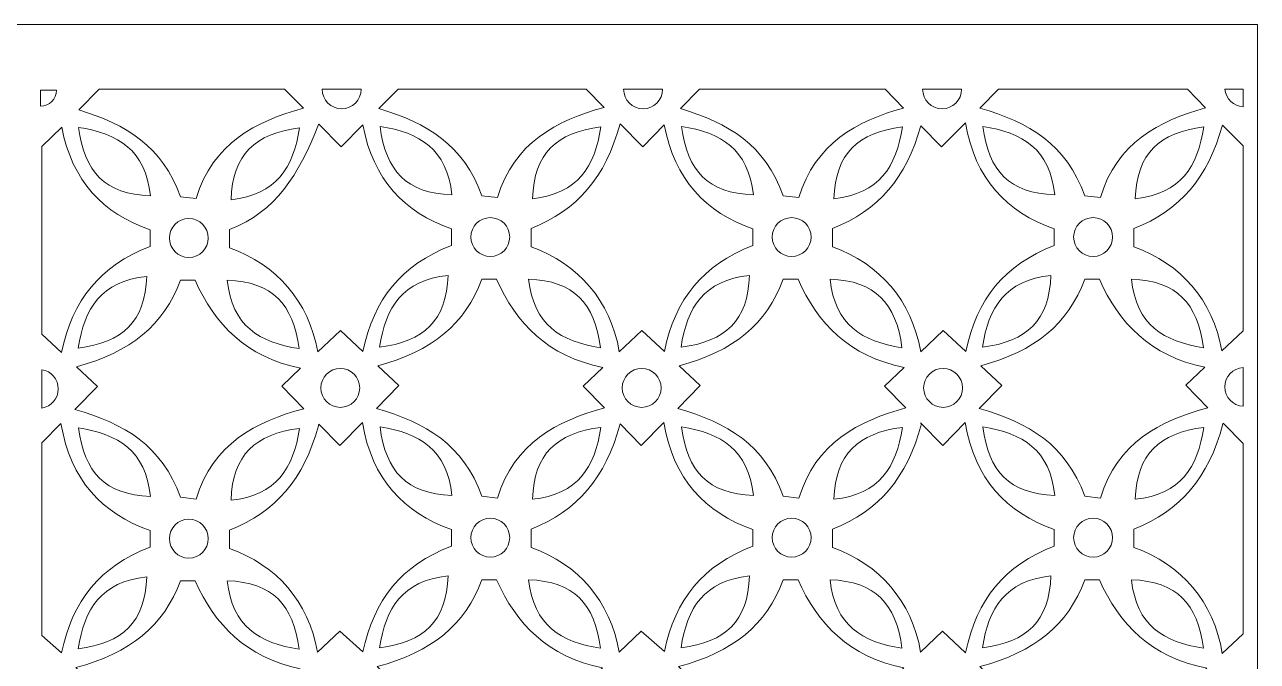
# Model space of a CAD drawing. Header units: centimetres. Extents: x -7.7 to 6.4, y -14.2 to 13.9.
# Drawn here: x -0.64 to 6.39, y 10.28 to 13.92 of the extents above; entities that cross this region are included whole.
import ezdxf

# ---------------------------------------------------------------- set-up
doc = ezdxf.new("R2010")
doc.units = ezdxf.units.CM
doc.header["$MEASUREMENT"] = 0
doc.layers.add('layer 1', color=7, linetype='Continuous')

msp = doc.modelspace()

# ---------------------------------------------------------------- linework, layer by layer
at = {"layer": 'layer 1', "color": 225, "lineweight": 9}
for points, knots in [([(-7.6778, -14.24696), (-7.6778, -5.44101), (-7.6778, 4.7382), (-7.6778, 13.91613), (-7.6778, 13.91613), (-7.6778, 13.91613), (6.39026, 13.91613), (6.39026, 13.91613), (6.39026, 13.91613), (6.39026, 5.27622), (6.39026, -5.18229), (6.39026, -14.24696), (6.39026, -14.24696), (6.39026, -14.24696), (-7.6778, -14.24696), (-7.6778, -14.24696)], [0, 0, 0, 0, 0.2, 0.2, 0.2, 0.2, 0.4, 0.4, 0.4, 0.4, 0.6, 0.6, 0.6, 0.6, 1, 1, 1, 1]), ([(-0.55213, 13.5413), (-0.55213, 13.5413), (-0.46243, 13.5413), (-0.46243, 13.5413), (-0.46243, 13.5413), (-0.46243, 13.4919), (-0.50273, 13.4516), (-0.55213, 13.4516), (-0.55213, 13.4516), (-0.55213, 13.4516), (-0.55213, 13.5413), (-0.55213, 13.5413)], [0, 0, 0, 0, 0.25, 0.25, 0.25, 0.25, 0.5, 0.5, 0.5, 0.5, 1, 1, 1, 1]), ([(-0.21778, 13.54773), (-0.21778, 13.54773), (0.8398, 13.54773), (0.8398, 13.54773), (0.8398, 13.54773), (0.8398, 13.54773), (0.94669, 13.43878), (0.94669, 13.43878), (0.94669, 13.43878), (0.67511, 13.36587), (0.42922, 13.23874), (0.33491, 12.92363), (0.33491, 12.92363), (0.33491, 12.92363), (0.24571, 12.93387), (0.24571, 12.93387), (0.24571, 12.93387), (0.14123, 13.22232), (-0.06304, 13.34771), (-0.33475, 13.42931), (-0.33475, 13.42931), (-0.33475, 13.42931), (-0.21778, 13.54773), (-0.21778, 13.54773)], [0, 0, 0, 0, 0.1428571, 0.1428571, 0.1428571, 0.1428571, 0.2857143, 0.2857143, 0.2857143, 0.2857143, 0.4285714, 0.4285714, 0.4285714, 0.4285714, 0.5714286, 0.5714286, 0.5714286, 0.5714286, 0.7142857, 0.7142857, 0.7142857, 0.7142857, 1, 1, 1, 1]), ([(1.05412, 13.54773), (1.05412, 13.54773), (1.27607, 13.54773), (1.27607, 13.54773), (1.27607, 13.54773), (1.27607, 13.54746), (1.27608, 13.5472), (1.27608, 13.54693), (1.27608, 13.54693), (1.27608, 13.4858), (1.22622, 13.43595), (1.1651, 13.43595), (1.1651, 13.43595), (1.10397, 13.43595), (1.05411, 13.4858), (1.05411, 13.54693), (1.05411, 13.54693), (1.05411, 13.5472), (1.05412, 13.54746), (1.05412, 13.54773)], [0, 0, 0, 0, 0.1666667, 0.1666667, 0.1666667, 0.1666667, 0.3333333, 0.3333333, 0.3333333, 0.3333333, 0.5, 0.5, 0.5, 0.5, 0.6666667, 0.6666667, 0.6666667, 0.6666667, 1, 1, 1, 1]), ([(1.48757, 13.54773), (1.48757, 13.54773), (2.56017, 13.54773), (2.56017, 13.54773), (2.56017, 13.54773), (2.56017, 13.54773), (2.66256, 13.44337), (2.66256, 13.44337), (2.66256, 13.44337), (2.39258, 13.37027), (2.14866, 13.24284), (2.05482, 12.92929), (2.05482, 12.92929), (2.05482, 12.92929), (1.96561, 12.93953), (1.96561, 12.93953), (1.96561, 12.93953), (1.86025, 13.23042), (1.65338, 13.35547), (1.37823, 13.43702), (1.37823, 13.43702), (1.37823, 13.43702), (1.48757, 13.54773), (1.48757, 13.54773)], [0, 0, 0, 0, 0.1428571, 0.1428571, 0.1428571, 0.1428571, 0.2857143, 0.2857143, 0.2857143, 0.2857143, 0.4285714, 0.4285714, 0.4285714, 0.4285714, 0.5714286, 0.5714286, 0.5714286, 0.5714286, 0.7142857, 0.7142857, 0.7142857, 0.7142857, 1, 1, 1, 1]), ([(2.77449, 13.54773), (2.77449, 13.54773), (2.99643, 13.54773), (2.99643, 13.54773), (2.99643, 13.54773), (2.99643, 13.54746), (2.99644, 13.5472), (2.99644, 13.54693), (2.99644, 13.54693), (2.99644, 13.4858), (2.94659, 13.43595), (2.88546, 13.43595), (2.88546, 13.43595), (2.82433, 13.43595), (2.77448, 13.4858), (2.77448, 13.54693), (2.77448, 13.54693), (2.77448, 13.5472), (2.77448, 13.54746), (2.77449, 13.54773)], [0, 0, 0, 0, 0.1666667, 0.1666667, 0.1666667, 0.1666667, 0.3333333, 0.3333333, 0.3333333, 0.3333333, 0.5, 0.5, 0.5, 0.5, 0.6666667, 0.6666667, 0.6666667, 0.6666667, 1, 1, 1, 1]), ([(3.20794, 13.54773), (3.20794, 13.54773), (4.26618, 13.54773), (4.26618, 13.54773), (4.26618, 13.54773), (4.26618, 13.54773), (4.37152, 13.44036), (4.37152, 13.44036), (4.37152, 13.44036), (4.10591, 13.36679), (3.8673, 13.2386), (3.77472, 12.92929), (3.77472, 12.92929), (3.77472, 12.92929), (3.68552, 12.93953), (3.68552, 12.93953), (3.68552, 12.93953), (3.5802, 13.2303), (3.37347, 13.35537), (3.09849, 13.43692), (3.09849, 13.43692), (3.09849, 13.43692), (3.20794, 13.54773), (3.20794, 13.54773)], [0, 0, 0, 0, 0.1428571, 0.1428571, 0.1428571, 0.1428571, 0.2857143, 0.2857143, 0.2857143, 0.2857143, 0.4285714, 0.4285714, 0.4285714, 0.4285714, 0.5714286, 0.5714286, 0.5714286, 0.5714286, 0.7142857, 0.7142857, 0.7142857, 0.7142857, 1, 1, 1, 1]), ([(4.4805, 13.54773), (4.4805, 13.54773), (4.70245, 13.54773), (4.70245, 13.54773), (4.70245, 13.54773), (4.70245, 13.54746), (4.70246, 13.5472), (4.70246, 13.54693), (4.70246, 13.54693), (4.70246, 13.4858), (4.6526, 13.43595), (4.59148, 13.43595), (4.59148, 13.43595), (4.53035, 13.43595), (4.48049, 13.4858), (4.48049, 13.54693), (4.48049, 13.54693), (4.48049, 13.5472), (4.4805, 13.54746), (4.4805, 13.54773)], [0, 0, 0, 0, 0.1666667, 0.1666667, 0.1666667, 0.1666667, 0.3333333, 0.3333333, 0.3333333, 0.3333333, 0.5, 0.5, 0.5, 0.5, 0.6666667, 0.6666667, 0.6666667, 0.6666667, 1, 1, 1, 1]), ([(4.91395, 13.54773), (4.91395, 13.54773), (5.99086, 13.54773), (5.99086, 13.54773), (5.99086, 13.54773), (5.99086, 13.54773), (6.09518, 13.44139), (6.09518, 13.44139), (6.09518, 13.44139), (5.82807, 13.36798), (5.58763, 13.24006), (5.49462, 12.92929), (5.49462, 12.92929), (5.49462, 12.92929), (5.40542, 12.93953), (5.40542, 12.93953), (5.40542, 12.93953), (5.29873, 13.23408), (5.08798, 13.35859), (4.80762, 13.44008), (4.80762, 13.44008), (4.80762, 13.44008), (4.91395, 13.54773), (4.91395, 13.54773)], [0, 0, 0, 0, 0.1428571, 0.1428571, 0.1428571, 0.1428571, 0.2857143, 0.2857143, 0.2857143, 0.2857143, 0.4285714, 0.4285714, 0.4285714, 0.4285714, 0.5714286, 0.5714286, 0.5714286, 0.5714286, 0.7142857, 0.7142857, 0.7142857, 0.7142857, 1, 1, 1, 1]), ([(6.20538, 13.54773), (6.20538, 13.54773), (6.30887, 13.54773), (6.30887, 13.54773), (6.30887, 13.54773), (6.30887, 13.54773), (6.30887, 13.44702), (6.30887, 13.44702), (6.30887, 13.44702), (6.25433, 13.45046), (6.21027, 13.49359), (6.20538, 13.54773)], [0, 0, 0, 0, 0.25, 0.25, 0.25, 0.25, 0.5, 0.5, 0.5, 0.5, 1, 1, 1, 1]), ([(-0.54531, 13.22132), (-0.54531, 13.22132), (-0.54531, 12.14987), (-0.54531, 12.14987), (-0.54531, 12.14987), (-0.54531, 12.14987), (-0.43285, 12.04537), (-0.43285, 12.04537), (-0.43285, 12.04537), (-0.37042, 12.3456), (-0.21491, 12.53838), (0.07209, 12.65019), (0.07209, 12.65019), (0.07209, 12.65019), (0.07209, 12.74496), (0.07209, 12.74496), (0.07209, 12.74496), (-0.19536, 12.83739), (-0.3729, 13.02285), (-0.43196, 13.33088), (-0.43196, 13.33088), (-0.43196, 13.33088), (-0.54531, 13.22132), (-0.54531, 13.22132)], [0, 0, 0, 0, 0.1428571, 0.1428571, 0.1428571, 0.1428571, 0.2857143, 0.2857143, 0.2857143, 0.2857143, 0.4285714, 0.4285714, 0.4285714, 0.4285714, 0.5714286, 0.5714286, 0.5714286, 0.5714286, 0.7142857, 0.7142857, 0.7142857, 0.7142857, 1, 1, 1, 1]), ([(-0.33575, 13.32977), (-0.10808, 13.29448), (0.04635, 13.20043), (0.0746, 12.93885), (0.0746, 12.93885), (-0.18596, 12.94899), (-0.30173, 13.07499), (-0.33575, 13.32977)], [0, 0, 0, 0, 0.3333333, 0.3333333, 0.3333333, 0.3333333, 1, 1, 1, 1]), ([(1.03501, 13.34876), (1.03501, 13.34876), (1.1626, 13.21871), (1.1626, 13.21871), (1.1626, 13.21871), (1.1626, 13.21871), (1.28653, 13.34417), (1.28653, 13.34417), (1.28653, 13.34417), (1.3441, 13.03157), (1.52234, 12.84381), (1.79199, 12.75062), (1.79199, 12.75062), (1.79199, 12.75062), (1.79199, 12.65585), (1.79199, 12.65585), (1.79199, 12.65585), (1.505, 12.54404), (1.34949, 12.35126), (1.28706, 12.05103), (1.28706, 12.05103), (1.28706, 12.05103), (1.15819, 12.17103), (1.15819, 12.17103), (1.15819, 12.17103), (1.15819, 12.17103), (1.02876, 12.04814), (1.02876, 12.04814), (1.02876, 12.04814), (0.97622, 12.34007), (0.7957, 12.54414), (0.52613, 12.64241), (0.52613, 12.64241), (0.52613, 12.64241), (0.52622, 12.74679), (0.52622, 12.74679), (0.52622, 12.74679), (0.79212, 12.85192), (0.91584, 13.05222), (1.03401, 13.34626), (1.03401, 13.34626), (1.03401, 13.34626), (1.03501, 13.34876), (1.03501, 13.34876)], [0, 0, 0, 0, 0.0833333, 0.0833333, 0.0833333, 0.0833333, 0.1666667, 0.1666667, 0.1666667, 0.1666667, 0.25, 0.25, 0.25, 0.25, 0.3333333, 0.3333333, 0.3333333, 0.3333333, 0.4166667, 0.4166667, 0.4166667, 0.4166667, 0.5, 0.5, 0.5, 0.5, 0.5833333, 0.5833333, 0.5833333, 0.5833333, 0.6666667, 0.6666667, 0.6666667, 0.6666667, 0.75, 0.75, 0.75, 0.75, 0.8333333, 0.8333333, 0.8333333, 0.8333333, 1, 1, 1, 1]), ([(0.92492, 13.32745), (0.88962, 13.09978), (0.79556, 12.94535), (0.53398, 12.91711), (0.53398, 12.91711), (0.54414, 13.17766), (0.67012, 13.29343), (0.92492, 13.32745)], [0, 0, 0, 0, 0.3333333, 0.3333333, 0.3333333, 0.3333333, 1, 1, 1, 1]), ([(1.38416, 13.33543), (1.61183, 13.30014), (1.76626, 13.20609), (1.7945, 12.94451), (1.7945, 12.94451), (1.53394, 12.95465), (1.41818, 13.08065), (1.38416, 13.33543)], [0, 0, 0, 0, 0.3333333, 0.3333333, 0.3333333, 0.3333333, 1, 1, 1, 1]), ([(2.88297, 13.21871), (2.88297, 13.21871), (2.75356, 13.35062), (2.75356, 13.35062), (2.75356, 13.35062), (2.67127, 13.04534), (2.51165, 12.85742), (2.24613, 12.75245), (2.24613, 12.75245), (2.24613, 12.75245), (2.24604, 12.64807), (2.24604, 12.64807), (2.24604, 12.64807), (2.5171, 12.54926), (2.69809, 12.34346), (2.74949, 12.04894), (2.74949, 12.04894), (2.74949, 12.04894), (2.8781, 12.17103), (2.8781, 12.17103), (2.8781, 12.17103), (2.8781, 12.17103), (3.00696, 12.05103), (3.00696, 12.05103), (3.00696, 12.05103), (3.06939, 12.35126), (3.2249, 12.54404), (3.5119, 12.65585), (3.5119, 12.65585), (3.5119, 12.65585), (3.5119, 12.75062), (3.5119, 12.75062), (3.5119, 12.75062), (3.24236, 12.84377), (3.06416, 13.03142), (3.0065, 13.34378), (3.0065, 13.34378), (3.0065, 13.34378), (2.88297, 13.21871), (2.88297, 13.21871)], [0, 0, 0, 0, 0.0909091, 0.0909091, 0.0909091, 0.0909091, 0.1818182, 0.1818182, 0.1818182, 0.1818182, 0.2727273, 0.2727273, 0.2727273, 0.2727273, 0.3636364, 0.3636364, 0.3636364, 0.3636364, 0.4545455, 0.4545455, 0.4545455, 0.4545455, 0.5454545, 0.5454545, 0.5454545, 0.5454545, 0.6363636, 0.6363636, 0.6363636, 0.6363636, 0.7272727, 0.7272727, 0.7272727, 0.7272727, 0.8181818, 0.8181818, 0.8181818, 0.8181818, 1, 1, 1, 1]), ([(2.64482, 13.33311), (2.60953, 13.10544), (2.51547, 12.95101), (2.25389, 12.92277), (2.25389, 12.92277), (2.26404, 13.18332), (2.39003, 13.29909), (2.64482, 13.33311)], [0, 0, 0, 0, 0.3333333, 0.3333333, 0.3333333, 0.3333333, 1, 1, 1, 1]), ([(3.10406, 13.33543), (3.33173, 13.30014), (3.48616, 13.20609), (3.51441, 12.94451), (3.51441, 12.94451), (3.25385, 12.95465), (3.13808, 13.08065), (3.10406, 13.33543)], [0, 0, 0, 0, 0.3333333, 0.3333333, 0.3333333, 0.3333333, 1, 1, 1, 1]), ([(4.58898, 13.21871), (4.58898, 13.21871), (4.47043, 13.33955), (4.47043, 13.33955), (4.47043, 13.33955), (4.38727, 13.04078), (4.22833, 12.85615), (3.96603, 12.75245), (3.96603, 12.75245), (3.96603, 12.75245), (3.96594, 12.64807), (3.96594, 12.64807), (3.96594, 12.64807), (4.237, 12.54926), (4.41799, 12.34346), (4.4694, 12.04894), (4.4694, 12.04894), (4.4694, 12.04894), (4.598, 12.17103), (4.598, 12.17103), (4.598, 12.17103), (4.598, 12.17103), (4.72623, 12.04977), (4.72623, 12.04977), (4.72623, 12.04977), (4.72623, 12.04977), (4.72694, 12.05094), (4.72694, 12.05094), (4.72694, 12.05094), (4.72694, 12.05094), (4.72686, 12.05103), (4.72686, 12.05103), (4.72686, 12.05103), (4.7893, 12.35126), (4.94481, 12.54404), (5.2318, 12.65585), (5.2318, 12.65585), (5.2318, 12.65585), (5.2318, 12.75062), (5.2318, 12.75062), (5.2318, 12.75062), (4.95886, 12.84495), (4.77957, 13.03618), (4.72428, 13.35569), (4.72428, 13.35569), (4.72428, 13.35569), (4.58898, 13.21871), (4.58898, 13.21871)], [0, 0, 0, 0, 0.0769231, 0.0769231, 0.0769231, 0.0769231, 0.1538462, 0.1538462, 0.1538462, 0.1538462, 0.2307692, 0.2307692, 0.2307692, 0.2307692, 0.3076923, 0.3076923, 0.3076923, 0.3076923, 0.3846154, 0.3846154, 0.3846154, 0.3846154, 0.4615385, 0.4615385, 0.4615385, 0.4615385, 0.5384615, 0.5384615, 0.5384615, 0.5384615, 0.6153846, 0.6153846, 0.6153846, 0.6153846, 0.6923077, 0.6923077, 0.6923077, 0.6923077, 0.7692308, 0.7692308, 0.7692308, 0.7692308, 0.8461538, 0.8461538, 0.8461538, 0.8461538, 1, 1, 1, 1]), ([(4.36472, 13.33311), (4.32943, 13.10544), (4.23537, 12.95101), (3.97379, 12.92277), (3.97379, 12.92277), (3.98394, 13.18332), (4.10993, 13.29909), (4.36472, 13.33311)], [0, 0, 0, 0, 0.3333333, 0.3333333, 0.3333333, 0.3333333, 1, 1, 1, 1]), ([(4.82397, 13.33543), (5.05163, 13.30014), (5.20606, 13.20609), (5.23431, 12.94451), (5.23431, 12.94451), (4.97375, 12.95465), (4.85799, 13.08065), (4.82397, 13.33543)], [0, 0, 0, 0, 0.3333333, 0.3333333, 0.3333333, 0.3333333, 1, 1, 1, 1]), ([(6.30887, 13.22359), (6.30887, 13.22359), (6.30887, 12.16919), (6.30887, 12.16919), (6.30887, 12.16919), (6.30887, 12.16919), (6.18828, 12.0547), (6.18828, 12.0547), (6.18828, 12.0547), (6.13553, 12.34614), (5.95514, 12.5499), (5.68584, 12.64807), (5.68584, 12.64807), (5.68584, 12.64807), (5.68593, 12.75245), (5.68593, 12.75245), (5.68593, 12.75245), (5.94934, 12.85659), (6.10851, 13.04235), (6.19137, 13.34335), (6.19137, 13.34335), (6.19137, 13.34335), (6.30887, 13.22359), (6.30887, 13.22359)], [0, 0, 0, 0, 0.1428571, 0.1428571, 0.1428571, 0.1428571, 0.2857143, 0.2857143, 0.2857143, 0.2857143, 0.4285714, 0.4285714, 0.4285714, 0.4285714, 0.5714286, 0.5714286, 0.5714286, 0.5714286, 0.7142857, 0.7142857, 0.7142857, 0.7142857, 1, 1, 1, 1]), ([(6.08463, 13.33311), (6.04933, 13.10544), (5.95527, 12.95101), (5.6937, 12.92277), (5.6937, 12.92277), (5.70385, 13.18332), (5.82983, 13.29909), (6.08463, 13.33311)], [0, 0, 0, 0, 0.3333333, 0.3333333, 0.3333333, 0.3333333, 1, 1, 1, 1]), ([(0.18245, 12.69813), (0.18245, 12.75926), (0.2323, 12.80911), (0.29343, 12.80911), (0.29343, 12.80911), (0.35456, 12.80911), (0.40441, 12.75926), (0.40441, 12.69813), (0.40441, 12.69813), (0.40441, 12.637), (0.35456, 12.58715), (0.29343, 12.58715), (0.29343, 12.58715), (0.2323, 12.58715), (0.18245, 12.637), (0.18245, 12.69813)], [0, 0, 0, 0, 0.2, 0.2, 0.2, 0.2, 0.4, 0.4, 0.4, 0.4, 0.6, 0.6, 0.6, 0.6, 1, 1, 1, 1]), ([(1.90235, 12.70379), (1.90235, 12.76492), (1.9522, 12.81477), (2.01334, 12.81477), (2.01334, 12.81477), (2.07446, 12.81477), (2.12432, 12.76492), (2.12432, 12.70379), (2.12432, 12.70379), (2.12432, 12.64266), (2.07446, 12.59281), (2.01334, 12.59281), (2.01334, 12.59281), (1.9522, 12.59281), (1.90235, 12.64266), (1.90235, 12.70379)], [0, 0, 0, 0, 0.2, 0.2, 0.2, 0.2, 0.4, 0.4, 0.4, 0.4, 0.6, 0.6, 0.6, 0.6, 1, 1, 1, 1]), ([(3.62226, 12.70379), (3.62226, 12.76492), (3.67211, 12.81477), (3.73324, 12.81477), (3.73324, 12.81477), (3.79437, 12.81477), (3.84422, 12.76492), (3.84422, 12.70379), (3.84422, 12.70379), (3.84422, 12.64266), (3.79437, 12.59281), (3.73324, 12.59281), (3.73324, 12.59281), (3.67211, 12.59281), (3.62226, 12.64266), (3.62226, 12.70379)], [0, 0, 0, 0, 0.2, 0.2, 0.2, 0.2, 0.4, 0.4, 0.4, 0.4, 0.6, 0.6, 0.6, 0.6, 1, 1, 1, 1]), ([(5.34216, 12.70379), (5.34216, 12.76492), (5.39201, 12.81477), (5.45315, 12.81477), (5.45315, 12.81477), (5.51427, 12.81477), (5.56412, 12.76492), (5.56412, 12.70379), (5.56412, 12.70379), (5.56412, 12.64266), (5.51427, 12.59281), (5.45315, 12.59281), (5.45315, 12.59281), (5.39201, 12.59281), (5.34216, 12.64266), (5.34216, 12.70379)], [0, 0, 0, 0, 0.2, 0.2, 0.2, 0.2, 0.4, 0.4, 0.4, 0.4, 0.6, 0.6, 0.6, 0.6, 1, 1, 1, 1]), ([(0.94944, 11.72399), (0.67677, 11.65118), (0.42954, 11.52426), (0.33491, 11.20809), (0.33491, 11.20809), (0.33491, 11.20809), (0.24571, 11.21833), (0.24571, 11.21833), (0.24571, 11.21833), (0.13847, 11.51439), (-0.07389, 11.63866), (-0.35639, 11.72013), (-0.35639, 11.72013), (-0.35639, 11.72013), (-0.22817, 11.84996), (-0.22817, 11.84996), (-0.22817, 11.84996), (-0.22817, 11.84996), (-0.34809, 11.96336), (-0.34809, 11.96336), (-0.34809, 11.96336), (-0.04001, 12.04606), (0.15193, 12.20115), (0.24534, 12.45732), (0.24534, 12.45732), (0.24534, 12.45732), (0.32974, 12.457), (0.32974, 12.457), (0.32974, 12.457), (0.44017, 12.20715), (0.62119, 12.01777), (0.93097, 11.95531), (0.93097, 11.95531), (0.93097, 11.95531), (0.82303, 11.85283), (0.82303, 11.85283), (0.82303, 11.85283), (0.82303, 11.85283), (0.94944, 11.72399), (0.94944, 11.72399)], [0, 0, 0, 0, 0.0909091, 0.0909091, 0.0909091, 0.0909091, 0.1818182, 0.1818182, 0.1818182, 0.1818182, 0.2727273, 0.2727273, 0.2727273, 0.2727273, 0.3636364, 0.3636364, 0.3636364, 0.3636364, 0.4545455, 0.4545455, 0.4545455, 0.4545455, 0.5454545, 0.5454545, 0.5454545, 0.5454545, 0.6363636, 0.6363636, 0.6363636, 0.6363636, 0.7272727, 0.7272727, 0.7272727, 0.7272727, 0.8181818, 0.8181818, 0.8181818, 0.8181818, 1, 1, 1, 1]), ([(-0.33807, 12.06911), (-0.30278, 12.29678), (-0.20872, 12.45121), (0.05286, 12.47946), (0.05286, 12.47946), (0.04271, 12.2189), (-0.08328, 12.10313), (-0.33807, 12.06911)], [0, 0, 0, 0, 0.3333333, 0.3333333, 0.3333333, 0.3333333, 1, 1, 1, 1]), ([(0.92259, 12.06679), (0.69492, 12.10208), (0.54049, 12.19614), (0.51224, 12.45772), (0.51224, 12.45772), (0.7728, 12.44757), (0.88857, 12.32158), (0.92259, 12.06679)], [0, 0, 0, 0, 0.3333333, 0.3333333, 0.3333333, 0.3333333, 1, 1, 1, 1]), ([(2.66495, 11.72847), (2.39402, 11.65548), (2.14893, 11.52822), (2.05482, 11.21375), (2.05482, 11.21375), (2.05482, 11.21375), (1.96561, 11.22399), (1.96561, 11.22399), (1.96561, 11.22399), (1.85838, 11.52005), (1.64602, 11.64432), (1.36351, 11.72579), (1.36351, 11.72579), (1.36351, 11.72579), (1.49173, 11.85562), (1.49173, 11.85562), (1.49173, 11.85562), (1.49173, 11.85562), (1.37181, 11.96902), (1.37181, 11.96902), (1.37181, 11.96902), (1.6799, 12.05172), (1.87183, 12.20681), (1.96524, 12.46299), (1.96524, 12.46299), (1.96524, 12.46299), (2.04964, 12.46266), (2.04964, 12.46266), (2.04964, 12.46266), (2.16065, 12.21149), (2.34301, 12.02142), (2.6558, 11.95999), (2.6558, 11.95999), (2.6558, 11.95999), (2.54294, 11.85283), (2.54294, 11.85283), (2.54294, 11.85283), (2.54294, 11.85283), (2.66495, 11.72847), (2.66495, 11.72847)], [0, 0, 0, 0, 0.0909091, 0.0909091, 0.0909091, 0.0909091, 0.1818182, 0.1818182, 0.1818182, 0.1818182, 0.2727273, 0.2727273, 0.2727273, 0.2727273, 0.3636364, 0.3636364, 0.3636364, 0.3636364, 0.4545455, 0.4545455, 0.4545455, 0.4545455, 0.5454545, 0.5454545, 0.5454545, 0.5454545, 0.6363636, 0.6363636, 0.6363636, 0.6363636, 0.7272727, 0.7272727, 0.7272727, 0.7272727, 0.8181818, 0.8181818, 0.8181818, 0.8181818, 1, 1, 1, 1]), ([(1.38183, 12.07477), (1.41712, 12.30244), (1.51118, 12.45687), (1.77276, 12.48512), (1.77276, 12.48512), (1.76261, 12.22456), (1.63662, 12.10879), (1.38183, 12.07477)], [0, 0, 0, 0, 0.3333333, 0.3333333, 0.3333333, 0.3333333, 1, 1, 1, 1]), ([(2.64249, 12.07245), (2.41482, 12.10774), (2.26039, 12.2018), (2.23215, 12.46338), (2.23215, 12.46338), (2.49271, 12.45323), (2.60847, 12.32724), (2.64249, 12.07245)], [0, 0, 0, 0, 0.3333333, 0.3333333, 0.3333333, 0.3333333, 1, 1, 1, 1]), ([(4.38486, 11.72847), (4.11393, 11.65548), (3.86884, 11.52822), (3.77472, 11.21375), (3.77472, 11.21375), (3.77472, 11.21375), (3.68552, 11.22399), (3.68552, 11.22399), (3.68552, 11.22399), (3.57828, 11.52005), (3.36592, 11.64432), (3.08341, 11.72579), (3.08341, 11.72579), (3.08341, 11.72579), (3.21164, 11.85562), (3.21164, 11.85562), (3.21164, 11.85562), (3.21164, 11.85562), (3.09172, 11.96902), (3.09172, 11.96902), (3.09172, 11.96902), (3.3998, 12.05172), (3.59173, 12.20681), (3.68515, 12.46299), (3.68515, 12.46299), (3.68515, 12.46299), (3.76954, 12.46266), (3.76954, 12.46266), (3.76954, 12.46266), (3.88056, 12.21149), (4.06291, 12.02142), (4.3757, 11.95999), (4.3757, 11.95999), (4.3757, 11.95999), (4.26284, 11.85283), (4.26284, 11.85283), (4.26284, 11.85283), (4.26284, 11.85283), (4.38486, 11.72847), (4.38486, 11.72847)], [0, 0, 0, 0, 0.0909091, 0.0909091, 0.0909091, 0.0909091, 0.1818182, 0.1818182, 0.1818182, 0.1818182, 0.2727273, 0.2727273, 0.2727273, 0.2727273, 0.3636364, 0.3636364, 0.3636364, 0.3636364, 0.4545455, 0.4545455, 0.4545455, 0.4545455, 0.5454545, 0.5454545, 0.5454545, 0.5454545, 0.6363636, 0.6363636, 0.6363636, 0.6363636, 0.7272727, 0.7272727, 0.7272727, 0.7272727, 0.8181818, 0.8181818, 0.8181818, 0.8181818, 1, 1, 1, 1]), ([(3.10173, 12.07477), (3.13703, 12.30244), (3.23109, 12.45687), (3.49266, 12.48512), (3.49266, 12.48512), (3.48251, 12.22456), (3.35653, 12.10879), (3.10173, 12.07477)], [0, 0, 0, 0, 0.3333333, 0.3333333, 0.3333333, 0.3333333, 1, 1, 1, 1]), ([(4.3624, 12.07245), (4.13473, 12.10774), (3.9803, 12.2018), (3.95205, 12.46338), (3.95205, 12.46338), (4.21261, 12.45323), (4.32837, 12.32724), (4.3624, 12.07245)], [0, 0, 0, 0, 0.3333333, 0.3333333, 0.3333333, 0.3333333, 1, 1, 1, 1]), ([(6.10817, 11.72938), (6.10817, 11.72938), (5.98156, 11.85843), (5.98156, 11.85843), (5.98156, 11.85843), (5.98156, 11.85843), (6.08976, 11.96116), (6.08976, 11.96116), (6.08976, 11.96116), (5.78053, 12.0238), (5.59977, 12.21306), (5.48945, 12.46266), (5.48945, 12.46266), (5.48945, 12.46266), (5.40505, 12.46299), (5.40505, 12.46299), (5.40505, 12.46299), (5.31163, 12.20681), (5.1197, 12.05174), (4.81161, 11.96903), (4.81161, 11.96903), (4.81161, 11.96903), (4.93154, 11.85562), (4.93154, 11.85562), (4.93154, 11.85562), (4.93154, 11.85562), (4.80332, 11.72579), (4.80332, 11.72579), (4.80332, 11.72579), (5.08582, 11.64432), (5.29818, 11.52005), (5.40542, 11.22399), (5.40542, 11.22399), (5.40542, 11.22399), (5.49462, 11.21375), (5.49462, 11.21375), (5.49462, 11.21375), (5.58914, 11.52954), (5.83588, 11.65654), (6.10817, 11.72938)], [0, 0, 0, 0, 0.0909091, 0.0909091, 0.0909091, 0.0909091, 0.1818182, 0.1818182, 0.1818182, 0.1818182, 0.2727273, 0.2727273, 0.2727273, 0.2727273, 0.3636364, 0.3636364, 0.3636364, 0.3636364, 0.4545455, 0.4545455, 0.4545455, 0.4545455, 0.5454545, 0.5454545, 0.5454545, 0.5454545, 0.6363636, 0.6363636, 0.6363636, 0.6363636, 0.7272727, 0.7272727, 0.7272727, 0.7272727, 0.8181818, 0.8181818, 0.8181818, 0.8181818, 1, 1, 1, 1]), ([(4.82164, 12.07477), (4.85693, 12.30244), (4.95099, 12.45687), (5.21257, 12.48512), (5.21257, 12.48512), (5.20242, 12.22456), (5.07643, 12.10879), (4.82164, 12.07477)], [0, 0, 0, 0, 0.3333333, 0.3333333, 0.3333333, 0.3333333, 1, 1, 1, 1]), ([(6.0823, 12.07245), (5.85463, 12.10774), (5.7002, 12.2018), (5.67196, 12.46338), (5.67196, 12.46338), (5.93251, 12.45323), (6.04828, 12.32724), (6.0823, 12.07245)], [0, 0, 0, 0, 0.3333333, 0.3333333, 0.3333333, 0.3333333, 1, 1, 1, 1]), ([(6.30887, 11.95914), (6.30887, 11.95914), (6.30887, 11.73764), (6.30887, 11.73764), (6.30887, 11.73764), (6.25099, 11.7413), (6.20493, 11.78963), (6.20493, 11.8484), (6.20493, 11.8484), (6.20493, 11.90717), (6.25099, 11.95549), (6.30887, 11.95914)], [0, 0, 0, 0, 0.25, 0.25, 0.25, 0.25, 0.5, 0.5, 0.5, 0.5, 1, 1, 1, 1]), ([(-0.54531, 11.94678), (-0.54531, 11.94678), (-0.54531, 11.72749), (-0.54531, 11.72749), (-0.54531, 11.72749), (-0.49231, 11.73579), (-0.45154, 11.78186), (-0.45154, 11.83714), (-0.45154, 11.83714), (-0.45154, 11.89243), (-0.49231, 11.93847), (-0.54531, 11.94678)], [0, 0, 0, 0, 0.25, 0.25, 0.25, 0.25, 0.5, 0.5, 0.5, 0.5, 1, 1, 1, 1]), ([(1.04641, 11.8428), (1.04641, 11.90393), (1.09626, 11.95378), (1.15739, 11.95378), (1.15739, 11.95378), (1.21852, 11.95378), (1.26837, 11.90393), (1.26837, 11.8428), (1.26837, 11.8428), (1.26837, 11.78167), (1.21852, 11.73182), (1.15739, 11.73182), (1.15739, 11.73182), (1.09626, 11.73182), (1.04641, 11.78167), (1.04641, 11.8428)], [0, 0, 0, 0, 0.2, 0.2, 0.2, 0.2, 0.4, 0.4, 0.4, 0.4, 0.6, 0.6, 0.6, 0.6, 1, 1, 1, 1]), ([(2.76631, 11.8428), (2.76631, 11.90393), (2.81616, 11.95378), (2.87729, 11.95378), (2.87729, 11.95378), (2.93842, 11.95378), (2.98827, 11.90393), (2.98827, 11.8428), (2.98827, 11.8428), (2.98827, 11.78167), (2.93842, 11.73182), (2.87729, 11.73182), (2.87729, 11.73182), (2.81616, 11.73182), (2.76631, 11.78167), (2.76631, 11.8428)], [0, 0, 0, 0, 0.2, 0.2, 0.2, 0.2, 0.4, 0.4, 0.4, 0.4, 0.6, 0.6, 0.6, 0.6, 1, 1, 1, 1]), ([(4.48621, 11.8428), (4.48621, 11.90393), (4.53607, 11.95378), (4.5972, 11.95378), (4.5972, 11.95378), (4.65832, 11.95378), (4.70818, 11.90393), (4.70818, 11.8428), (4.70818, 11.8428), (4.70818, 11.78167), (4.65832, 11.73182), (4.5972, 11.73182), (4.5972, 11.73182), (4.53607, 11.73182), (4.48621, 11.78167), (4.48621, 11.8428)], [0, 0, 0, 0, 0.2, 0.2, 0.2, 0.2, 0.4, 0.4, 0.4, 0.4, 0.6, 0.6, 0.6, 0.6, 1, 1, 1, 1]), ([(-0.54531, 11.52885), (-0.54531, 11.52885), (-0.54531, 10.42937), (-0.54531, 10.42937), (-0.54531, 10.42937), (-0.54531, 10.42937), (-0.43285, 10.32983), (-0.43285, 10.32983), (-0.43285, 10.32983), (-0.37042, 10.63006), (-0.21491, 10.82284), (0.07209, 10.93466), (0.07209, 10.93466), (0.07209, 10.93466), (0.07209, 11.02942), (0.07209, 11.02942), (0.07209, 11.02942), (-0.20221, 11.12422), (-0.38193, 11.31688), (-0.43625, 11.63928), (-0.43625, 11.63928), (-0.43625, 11.63928), (-0.54531, 11.52885), (-0.54531, 11.52885)], [0, 0, 0, 0, 0.1428571, 0.1428571, 0.1428571, 0.1428571, 0.2857143, 0.2857143, 0.2857143, 0.2857143, 0.4285714, 0.4285714, 0.4285714, 0.4285714, 0.5714286, 0.5714286, 0.5714286, 0.5714286, 0.7142857, 0.7142857, 0.7142857, 0.7142857, 1, 1, 1, 1]), ([(-0.33575, 11.61424), (-0.10808, 11.57894), (0.04635, 11.48489), (0.0746, 11.22331), (0.0746, 11.22331), (-0.18596, 11.23346), (-0.30173, 11.35945), (-0.33575, 11.61424)], [0, 0, 0, 0, 0.3333333, 0.3333333, 0.3333333, 0.3333333, 1, 1, 1, 1]), ([(1.03579, 11.63598), (1.03579, 11.63598), (1.1549, 11.51457), (1.1549, 11.51457), (1.1549, 11.51457), (1.1549, 11.51457), (1.28366, 11.64494), (1.28366, 11.64494), (1.28366, 11.64494), (1.33798, 11.32254), (1.51769, 11.12988), (1.79199, 11.03508), (1.79199, 11.03508), (1.79199, 11.03508), (1.79199, 10.94032), (1.79199, 10.94032), (1.79199, 10.94032), (1.505, 10.8285), (1.34949, 10.63572), (1.28706, 10.33549), (1.28706, 10.33549), (1.28706, 10.33549), (1.15439, 10.45413), (1.15439, 10.45413), (1.15439, 10.45413), (1.15439, 10.45413), (1.0284, 10.33451), (1.0284, 10.33451), (1.0284, 10.33451), (0.97541, 10.62541), (0.79512, 10.82882), (0.52613, 10.92687), (0.52613, 10.92687), (0.52613, 10.92687), (0.52622, 11.03125), (0.52622, 11.03125), (0.52622, 11.03125), (0.79059, 11.13577), (0.94998, 11.3225), (1.03258, 11.62545), (1.03258, 11.62545), (1.03381, 11.62993), (1.03375, 11.6319), (1.03579, 11.63598)], [0, 0, 0, 0, 0.0833333, 0.0833333, 0.0833333, 0.0833333, 0.1666667, 0.1666667, 0.1666667, 0.1666667, 0.25, 0.25, 0.25, 0.25, 0.3333333, 0.3333333, 0.3333333, 0.3333333, 0.4166667, 0.4166667, 0.4166667, 0.4166667, 0.5, 0.5, 0.5, 0.5, 0.5833333, 0.5833333, 0.5833333, 0.5833333, 0.6666667, 0.6666667, 0.6666667, 0.6666667, 0.75, 0.75, 0.75, 0.75, 0.8333333, 0.8333333, 0.8333333, 0.8333333, 1, 1, 1, 1]), ([(0.92492, 11.61191), (0.88962, 11.38424), (0.79556, 11.22981), (0.53398, 11.20157), (0.53398, 11.20157), (0.54414, 11.46212), (0.67012, 11.57789), (0.92492, 11.61191)], [0, 0, 0, 0, 0.3333333, 0.3333333, 0.3333333, 0.3333333, 1, 1, 1, 1]), ([(1.38416, 11.6199), (1.61183, 11.5846), (1.76626, 11.49055), (1.7945, 11.22897), (1.7945, 11.22897), (1.53394, 11.23912), (1.41818, 11.36511), (1.38416, 11.6199)], [0, 0, 0, 0, 0.3333333, 0.3333333, 0.3333333, 0.3333333, 1, 1, 1, 1]), ([(3.00663, 10.33737), (3.00663, 10.33737), (2.8743, 10.45413), (2.8743, 10.45413), (2.8743, 10.45413), (2.8743, 10.45413), (2.74916, 10.33533), (2.74916, 10.33533), (2.74916, 10.33533), (2.6973, 10.62882), (2.51651, 10.83393), (2.24604, 10.93253), (2.24604, 10.93253), (2.24604, 10.93253), (2.24613, 11.03691), (2.24613, 11.03691), (2.24613, 11.03691), (2.51215, 11.14209), (2.67187, 11.3305), (2.75403, 11.6368), (2.75403, 11.6368), (2.75403, 11.6368), (2.8748, 11.51457), (2.8748, 11.51457), (2.8748, 11.51457), (2.8748, 11.51457), (3.00356, 11.64494), (3.00356, 11.64494), (3.00356, 11.64494), (3.05788, 11.32254), (3.2376, 11.12988), (3.5119, 11.03508), (3.5119, 11.03508), (3.5119, 11.03508), (3.5119, 10.94032), (3.5119, 10.94032), (3.5119, 10.94032), (3.2254, 10.82869), (3.06927, 10.63671), (3.00663, 10.33737)], [0, 0, 0, 0, 0.0909091, 0.0909091, 0.0909091, 0.0909091, 0.1818182, 0.1818182, 0.1818182, 0.1818182, 0.2727273, 0.2727273, 0.2727273, 0.2727273, 0.3636364, 0.3636364, 0.3636364, 0.3636364, 0.4545455, 0.4545455, 0.4545455, 0.4545455, 0.5454545, 0.5454545, 0.5454545, 0.5454545, 0.6363636, 0.6363636, 0.6363636, 0.6363636, 0.7272727, 0.7272727, 0.7272727, 0.7272727, 0.8181818, 0.8181818, 0.8181818, 0.8181818, 1, 1, 1, 1]), ([(2.64482, 11.61757), (2.60953, 11.3899), (2.51547, 11.23547), (2.25389, 11.20723), (2.25389, 11.20723), (2.26404, 11.46778), (2.39003, 11.58355), (2.64482, 11.61757)], [0, 0, 0, 0, 0.3333333, 0.3333333, 0.3333333, 0.3333333, 1, 1, 1, 1]), ([(3.10406, 11.6199), (3.33173, 11.5846), (3.48616, 11.49055), (3.51441, 11.22897), (3.51441, 11.22897), (3.25385, 11.23912), (3.13808, 11.36511), (3.10406, 11.6199)], [0, 0, 0, 0, 0.3333333, 0.3333333, 0.3333333, 0.3333333, 1, 1, 1, 1]), ([(4.46907, 10.33533), (4.41721, 10.62882), (4.23641, 10.83393), (3.96594, 10.93253), (3.96594, 10.93253), (3.96594, 10.93253), (3.96603, 11.03691), (3.96603, 11.03691), (3.96603, 11.03691), (4.23205, 11.14209), (4.39178, 11.3305), (4.47393, 11.6368), (4.47393, 11.6368), (4.47393, 11.6368), (4.46853, 11.64319), (4.46853, 11.64319), (4.46853, 11.64319), (4.46853, 11.64319), (4.5947, 11.51457), (4.5947, 11.51457), (4.5947, 11.51457), (4.5947, 11.51457), (4.72346, 11.64494), (4.72346, 11.64494), (4.72346, 11.64494), (4.77779, 11.32254), (4.9575, 11.12988), (5.2318, 11.03508), (5.2318, 11.03508), (5.2318, 11.03508), (5.2318, 10.94032), (5.2318, 10.94032), (5.2318, 10.94032), (4.94544, 10.82875), (4.78999, 10.63656), (4.72729, 10.33748), (4.72729, 10.33748), (4.7263, 10.33553), (4.72521, 10.33325), (4.72428, 10.33112), (4.72428, 10.33112), (4.72428, 10.33112), (4.5942, 10.45413), (4.5942, 10.45413), (4.5942, 10.45413), (4.5942, 10.45413), (4.46907, 10.33533), (4.46907, 10.33533)], [0, 0, 0, 0, 0.0769231, 0.0769231, 0.0769231, 0.0769231, 0.1538462, 0.1538462, 0.1538462, 0.1538462, 0.2307692, 0.2307692, 0.2307692, 0.2307692, 0.3076923, 0.3076923, 0.3076923, 0.3076923, 0.3846154, 0.3846154, 0.3846154, 0.3846154, 0.4615385, 0.4615385, 0.4615385, 0.4615385, 0.5384615, 0.5384615, 0.5384615, 0.5384615, 0.6153846, 0.6153846, 0.6153846, 0.6153846, 0.6923077, 0.6923077, 0.6923077, 0.6923077, 0.7692308, 0.7692308, 0.7692308, 0.7692308, 0.8461538, 0.8461538, 0.8461538, 0.8461538, 1, 1, 1, 1]), ([(4.36472, 11.61757), (4.32943, 11.3899), (4.23537, 11.23547), (3.97379, 11.20723), (3.97379, 11.20723), (3.98394, 11.46778), (4.10993, 11.58355), (4.36472, 11.61757)], [0, 0, 0, 0, 0.3333333, 0.3333333, 0.3333333, 0.3333333, 1, 1, 1, 1]), ([(4.82397, 11.6199), (5.05163, 11.5846), (5.20606, 11.49055), (5.23431, 11.22897), (5.23431, 11.22897), (4.97375, 11.23912), (4.85799, 11.36511), (4.82397, 11.6199)], [0, 0, 0, 0, 0.3333333, 0.3333333, 0.3333333, 0.3333333, 1, 1, 1, 1]), ([(6.30887, 11.52481), (6.30887, 11.52481), (6.30887, 10.4398), (6.30887, 10.4398), (6.30887, 10.4398), (6.30887, 10.4398), (6.19035, 10.32728), (6.19035, 10.32728), (6.19035, 10.32728), (6.1404, 10.62508), (5.95879, 10.83303), (5.68584, 10.93253), (5.68584, 10.93253), (5.68584, 10.93253), (5.68593, 11.03691), (5.68593, 11.03691), (5.68593, 11.03691), (5.95195, 11.14209), (6.11168, 11.3305), (6.19383, 11.6368), (6.19383, 11.6368), (6.19383, 11.6368), (6.19493, 11.64095), (6.19493, 11.64095), (6.19493, 11.64095), (6.19493, 11.64095), (6.30887, 11.52481), (6.30887, 11.52481)], [0, 0, 0, 0, 0.125, 0.125, 0.125, 0.125, 0.25, 0.25, 0.25, 0.25, 0.375, 0.375, 0.375, 0.375, 0.5, 0.5, 0.5, 0.5, 0.625, 0.625, 0.625, 0.625, 0.75, 0.75, 0.75, 0.75, 1, 1, 1, 1]), ([(6.08463, 11.61757), (6.04933, 11.3899), (5.95527, 11.23547), (5.6937, 11.20723), (5.6937, 11.20723), (5.70385, 11.46778), (5.82983, 11.58355), (6.08463, 11.61757)], [0, 0, 0, 0, 0.3333333, 0.3333333, 0.3333333, 0.3333333, 1, 1, 1, 1]), ([(0.18245, 10.98259), (0.18245, 11.04372), (0.2323, 11.09357), (0.29343, 11.09357), (0.29343, 11.09357), (0.35456, 11.09357), (0.40441, 11.04372), (0.40441, 10.98259), (0.40441, 10.98259), (0.40441, 10.92146), (0.35456, 10.87161), (0.29343, 10.87161), (0.29343, 10.87161), (0.2323, 10.87161), (0.18245, 10.92146), (0.18245, 10.98259)], [0, 0, 0, 0, 0.2, 0.2, 0.2, 0.2, 0.4, 0.4, 0.4, 0.4, 0.6, 0.6, 0.6, 0.6, 1, 1, 1, 1]), ([(1.90235, 10.98825), (1.90235, 11.04938), (1.9522, 11.09923), (2.01334, 11.09923), (2.01334, 11.09923), (2.07446, 11.09923), (2.12432, 11.04938), (2.12432, 10.98825), (2.12432, 10.98825), (2.12432, 10.92712), (2.07446, 10.87727), (2.01334, 10.87727), (2.01334, 10.87727), (1.9522, 10.87727), (1.90235, 10.92712), (1.90235, 10.98825)], [0, 0, 0, 0, 0.2, 0.2, 0.2, 0.2, 0.4, 0.4, 0.4, 0.4, 0.6, 0.6, 0.6, 0.6, 1, 1, 1, 1]), ([(3.62226, 10.98825), (3.62226, 11.04938), (3.67211, 11.09923), (3.73324, 11.09923), (3.73324, 11.09923), (3.79437, 11.09923), (3.84422, 11.04938), (3.84422, 10.98825), (3.84422, 10.98825), (3.84422, 10.92712), (3.79437, 10.87727), (3.73324, 10.87727), (3.73324, 10.87727), (3.67211, 10.87727), (3.62226, 10.92712), (3.62226, 10.98825)], [0, 0, 0, 0, 0.2, 0.2, 0.2, 0.2, 0.4, 0.4, 0.4, 0.4, 0.6, 0.6, 0.6, 0.6, 1, 1, 1, 1]), ([(5.34216, 10.98825), (5.34216, 11.04938), (5.39201, 11.09923), (5.45315, 11.09923), (5.45315, 11.09923), (5.51427, 11.09923), (5.56412, 11.04938), (5.56412, 10.98825), (5.56412, 10.98825), (5.56412, 10.92712), (5.51427, 10.87727), (5.45315, 10.87727), (5.45315, 10.87727), (5.39201, 10.87727), (5.34216, 10.92712), (5.34216, 10.98825)], [0, 0, 0, 0, 0.2, 0.2, 0.2, 0.2, 0.4, 0.4, 0.4, 0.4, 0.6, 0.6, 0.6, 0.6, 1, 1, 1, 1]), ([(-0.33807, 10.35357), (-0.30278, 10.58125), (-0.20872, 10.73567), (0.05286, 10.76392), (0.05286, 10.76392), (0.04271, 10.50336), (-0.08328, 10.38759), (-0.33807, 10.35357)], [0, 0, 0, 0, 0.3333333, 0.3333333, 0.3333333, 0.3333333, 1, 1, 1, 1]), ([(1.38183, 10.35923), (1.41712, 10.58691), (1.51118, 10.74133), (1.77276, 10.76958), (1.77276, 10.76958), (1.76261, 10.50902), (1.63662, 10.39325), (1.38183, 10.35923)], [0, 0, 0, 0, 0.3333333, 0.3333333, 0.3333333, 0.3333333, 1, 1, 1, 1]), ([(3.10173, 10.35923), (3.13703, 10.58691), (3.23109, 10.74133), (3.49266, 10.76958), (3.49266, 10.76958), (3.48251, 10.50902), (3.35653, 10.39325), (3.10173, 10.35923)], [0, 0, 0, 0, 0.3333333, 0.3333333, 0.3333333, 0.3333333, 1, 1, 1, 1]), ([(4.82164, 10.35923), (4.85693, 10.58691), (4.95099, 10.74133), (5.21257, 10.76958), (5.21257, 10.76958), (5.20242, 10.50902), (5.07643, 10.39325), (4.82164, 10.35923)], [0, 0, 0, 0, 0.3333333, 0.3333333, 0.3333333, 0.3333333, 1, 1, 1, 1]), ([(0.94538, 10.00735), (0.67432, 9.93438), (0.42907, 9.80715), (0.33491, 9.49255), (0.33491, 9.49255), (0.33491, 9.49255), (0.24571, 9.50279), (0.24571, 9.50279), (0.24571, 9.50279), (0.13823, 9.79952), (-0.07484, 9.92369), (-0.3583, 10.00515), (-0.3583, 10.00515), (-0.3583, 10.00515), (-0.23197, 10.13306), (-0.23197, 10.13306), (-0.23197, 10.13306), (-0.23197, 10.13306), (-0.35219, 10.24674), (-0.35219, 10.24674), (-0.35219, 10.24674), (-0.04172, 10.32917), (0.15151, 10.48448), (0.24534, 10.74179), (0.24534, 10.74179), (0.24534, 10.74179), (0.32974, 10.74146), (0.32974, 10.74146), (0.32974, 10.74146), (0.43994, 10.49214), (0.62043, 10.30303), (0.92903, 10.24017), (0.92903, 10.24017), (0.92903, 10.24017), (0.81923, 10.13593), (0.81923, 10.13593), (0.81923, 10.13593), (0.81923, 10.13593), (0.94538, 10.00735), (0.94538, 10.00735)], [0, 0, 0, 0, 0.0909091, 0.0909091, 0.0909091, 0.0909091, 0.1818182, 0.1818182, 0.1818182, 0.1818182, 0.2727273, 0.2727273, 0.2727273, 0.2727273, 0.3636364, 0.3636364, 0.3636364, 0.3636364, 0.4545455, 0.4545455, 0.4545455, 0.4545455, 0.5454545, 0.5454545, 0.5454545, 0.5454545, 0.6363636, 0.6363636, 0.6363636, 0.6363636, 0.7272727, 0.7272727, 0.7272727, 0.7272727, 0.8181818, 0.8181818, 0.8181818, 0.8181818, 1, 1, 1, 1]), ([(0.92259, 10.35125), (0.69492, 10.38654), (0.54049, 10.4806), (0.51224, 10.74218), (0.51224, 10.74218), (0.7728, 10.73203), (0.88857, 10.60604), (0.92259, 10.35125)], [0, 0, 0, 0, 0.3333333, 0.3333333, 0.3333333, 0.3333333, 1, 1, 1, 1]), ([(2.66089, 10.01183), (2.39158, 9.93866), (2.14846, 9.81111), (2.05482, 9.49821), (2.05482, 9.49821), (2.05482, 9.49821), (1.96561, 9.50845), (1.96561, 9.50845), (1.96561, 9.50845), (1.85814, 9.80518), (1.64506, 9.92935), (1.3616, 10.01081), (1.3616, 10.01081), (1.3616, 10.01081), (1.48793, 10.13872), (1.48793, 10.13872), (1.48793, 10.13872), (1.48793, 10.13872), (1.36772, 10.2524), (1.36772, 10.2524), (1.36772, 10.2524), (1.67819, 10.33483), (1.87142, 10.49014), (1.96524, 10.74745), (1.96524, 10.74745), (1.96524, 10.74745), (2.04964, 10.74712), (2.04964, 10.74712), (2.04964, 10.74712), (2.16042, 10.49648), (2.34223, 10.30666), (2.65383, 10.24482), (2.65383, 10.24482), (2.65383, 10.24482), (2.53914, 10.13593), (2.53914, 10.13593), (2.53914, 10.13593), (2.53914, 10.13593), (2.66089, 10.01183), (2.66089, 10.01183)], [0, 0, 0, 0, 0.0909091, 0.0909091, 0.0909091, 0.0909091, 0.1818182, 0.1818182, 0.1818182, 0.1818182, 0.2727273, 0.2727273, 0.2727273, 0.2727273, 0.3636364, 0.3636364, 0.3636364, 0.3636364, 0.4545455, 0.4545455, 0.4545455, 0.4545455, 0.5454545, 0.5454545, 0.5454545, 0.5454545, 0.6363636, 0.6363636, 0.6363636, 0.6363636, 0.7272727, 0.7272727, 0.7272727, 0.7272727, 0.8181818, 0.8181818, 0.8181818, 0.8181818, 1, 1, 1, 1]), ([(2.64249, 10.35691), (2.41482, 10.3922), (2.26039, 10.48626), (2.23215, 10.74784), (2.23215, 10.74784), (2.49271, 10.73769), (2.60847, 10.6117), (2.64249, 10.35691)], [0, 0, 0, 0, 0.3333333, 0.3333333, 0.3333333, 0.3333333, 1, 1, 1, 1]), ([(4.38079, 10.01183), (4.11148, 9.93866), (3.86837, 9.81111), (3.77472, 9.49821), (3.77472, 9.49821), (3.77472, 9.49821), (3.68552, 9.50845), (3.68552, 9.50845), (3.68552, 9.50845), (3.57804, 9.80518), (3.36496, 9.92935), (3.08151, 10.01081), (3.08151, 10.01081), (3.08151, 10.01081), (3.20784, 10.13872), (3.20784, 10.13872), (3.20784, 10.13872), (3.20784, 10.13872), (3.08762, 10.2524), (3.08762, 10.2524), (3.08762, 10.2524), (3.39809, 10.33483), (3.59132, 10.49014), (3.68515, 10.74745), (3.68515, 10.74745), (3.68515, 10.74745), (3.76954, 10.74712), (3.76954, 10.74712), (3.76954, 10.74712), (3.88033, 10.49648), (4.06214, 10.30666), (4.37374, 10.24482), (4.37374, 10.24482), (4.37374, 10.24482), (4.25904, 10.13593), (4.25904, 10.13593), (4.25904, 10.13593), (4.25904, 10.13593), (4.38079, 10.01183), (4.38079, 10.01183)], [0, 0, 0, 0, 0.0909091, 0.0909091, 0.0909091, 0.0909091, 0.1818182, 0.1818182, 0.1818182, 0.1818182, 0.2727273, 0.2727273, 0.2727273, 0.2727273, 0.3636364, 0.3636364, 0.3636364, 0.3636364, 0.4545455, 0.4545455, 0.4545455, 0.4545455, 0.5454545, 0.5454545, 0.5454545, 0.5454545, 0.6363636, 0.6363636, 0.6363636, 0.6363636, 0.7272727, 0.7272727, 0.7272727, 0.7272727, 0.8181818, 0.8181818, 0.8181818, 0.8181818, 1, 1, 1, 1]), ([(4.3624, 10.35691), (4.13473, 10.3922), (3.9803, 10.48626), (3.95205, 10.74784), (3.95205, 10.74784), (4.21261, 10.73769), (4.32837, 10.6117), (4.3624, 10.35691)], [0, 0, 0, 0, 0.3333333, 0.3333333, 0.3333333, 0.3333333, 1, 1, 1, 1]), ([(6.09744, 10.01094), (6.09744, 10.01094), (5.98156, 10.12905), (5.98156, 10.12905), (5.98156, 10.12905), (5.98156, 10.12905), (6.10185, 10.24326), (6.10185, 10.24326), (6.10185, 10.24326), (5.78524, 10.30338), (5.6012, 10.49429), (5.48945, 10.74712), (5.48945, 10.74712), (5.48945, 10.74712), (5.40505, 10.74745), (5.40505, 10.74745), (5.40505, 10.74745), (5.31122, 10.49014), (5.11799, 10.33483), (4.80751, 10.25241), (4.80751, 10.25241), (4.80751, 10.25241), (4.92774, 10.13872), (4.92774, 10.13872), (4.92774, 10.13872), (4.92774, 10.13872), (4.80141, 10.01081), (4.80141, 10.01081), (4.80141, 10.01081), (5.08487, 9.92935), (5.29794, 9.80518), (5.40542, 9.50845), (5.40542, 9.50845), (5.40542, 9.50845), (5.49462, 9.49821), (5.49462, 9.49821), (5.49462, 9.49821), (5.5879, 9.80986), (5.82942, 9.93763), (6.09744, 10.01094)], [0, 0, 0, 0, 0.0909091, 0.0909091, 0.0909091, 0.0909091, 0.1818182, 0.1818182, 0.1818182, 0.1818182, 0.2727273, 0.2727273, 0.2727273, 0.2727273, 0.3636364, 0.3636364, 0.3636364, 0.3636364, 0.4545455, 0.4545455, 0.4545455, 0.4545455, 0.5454545, 0.5454545, 0.5454545, 0.5454545, 0.6363636, 0.6363636, 0.6363636, 0.6363636, 0.7272727, 0.7272727, 0.7272727, 0.7272727, 0.8181818, 0.8181818, 0.8181818, 0.8181818, 1, 1, 1, 1]), ([(6.0823, 10.35691), (5.85463, 10.3922), (5.7002, 10.48626), (5.67196, 10.74784), (5.67196, 10.74784), (5.93251, 10.73769), (6.04828, 10.6117), (6.0823, 10.35691)], [0, 0, 0, 0, 0.3333333, 0.3333333, 0.3333333, 0.3333333, 1, 1, 1, 1])]:
    msp.add_open_spline(points, degree=3, knots=knots, dxfattribs=at)

doc.saveas('drawing.dxf')
